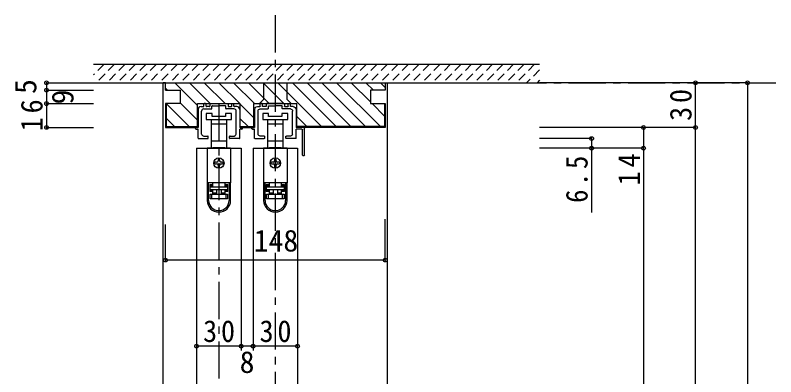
# Model space of a CAD drawing. Units: millimetres at full size, sheet at 1:5; some dimension numbers follow another scale. Extents: x -973 to 977, y -701 to 696.
# Drawn here: x -545 to -33, y -246 to -2 of the extents above; entities that cross this region are included whole.
import ezdxf
from ezdxf.enums import TextEntityAlignment as Align

# ---------------------------------------------------------------- set-up
doc = ezdxf.new("R2010")
doc.units = ezdxf.units.MM
doc.header["$LTSCALE"] = 5
doc.header["$PDMODE"] = 32
doc.header["$PDSIZE"] = 2.5
doc.linetypes.add('CHAIN1', pattern=[8, 5, -1, 1, -1])
doc.linetypes.add('DASHED1', pattern=[1.8, 1.2, -0.6])
for name, color, linetype in [('0-0_補助線', 3, 'Continuous'), ('0-1_通り芯', 4, 'CHAIN1'), ('0-3_仕上げ', 2, 'Continuous'), ('0-4_枠', 3, 'Continuous'), ('0-6_扉', 6, 'Continuous'), ('0-7_金物', 7, 'Continuous'), ('0-B_寸法', 7, 'Continuous'), ('0-C_ハッチ', 4, 'DASHED1')]:
    doc.layers.add(name, color=color, linetype=linetype)
doc.styles.add('ＭＳ ゴシック', font='')
doc.styles.get('ＭＳ ゴシック').set_extended_font_data('MS Gothic')

# ---------------------------------------------------------------- blocks, each defined once
blk = doc.blocks.new('下荷重(戸車)')
at = {"layer": '0-7_金物'}
for p, q in [((8.5, 37.107), (4.5, 37.107)), ((5.25, 30.107), (5.25, 33.107)), ((-5.25, 30.107), (0, 30.107)), ((0, 30.107), (5.25, 30.107)), ((5.25, 18.507), (5.25, 30.107)), ((0, 18.507), (-5.25, 18.507)), ((-5.25, 18.507), (-5.25, 14.107)), ((5.25, 18.507), (0, 18.507)), ((5.25, 14.107), (5.25, 18.507)), ((7.9, 13.807), (-7.9, 13.807)), ((-7.9, 13.807), (-7.9, -9.493)), ((-5.25, 14.107), (-4, 14.107)), ((-4, 14.107), (-4, 13.807)), ((4, 14.107), (-4, 14.107)), ((4, 14.107), (5.25, 14.107)), ((4, 13.807), (4, 14.107)), ((7.9, 13.807), (7.9, -9.493)), ((-0.5, 6.307), (-0.5, 5.307)), ((0.5, 5.307), (0.5, 6.307)), ((-1.5, 4.307), (-2.5, 4.307)), ((-2.5, 3.307), (-1.5, 3.307)), ((-0.5, 2.307), (-0.5, 1.307)), ((0.5, 1.307), (0.5, 2.307)), ((2.5, 4.307), (1.5, 4.307)), ((1.5, 3.307), (2.5, 3.307)), ((7.9, -9.493), (-7.9, -9.493)), ((-7.9, -9.493), (-7.9, -9.593)), ((-6.9, -9.593), (-7.9, -9.593)), ((-7.9, -9.593), (-7.9, -21.293)), ((-4.2, -9.593), (-6.9, -9.593)), ((-6.9, -21.293), (-6.9, -9.593)), ((-4.9, -9.593), (-4.9, -9.493)), ((-4.2, -9.593), (-4.2, -10.593)), ((-4, -11.693), (-4, -9.493)), ((4, -9.493), (4, -11.693)), ((6.9, -9.593), (4.2, -9.593)), ((4.2, -10.593), (4.2, -9.593)), ((4.9, -9.493), (4.9, -9.593)), ((6.9, -9.593), (6.9, -21.293)), ((7.9, -9.593), (6.9, -9.593)), ((7.9, -9.493), (7.9, -9.593)), ((7.9, -21.293), (7.9, -9.593)), ((-6.1, -10.593), (-6.1, -15.293)), ((-6.1, -10.593), (-4.2, -10.593)), ((-6.1, -14.293), (-4.2, -14.293)), ((-4.2, -15.293), (-6.1, -15.293)), ((-5.9, -11.693), (-5.9, -12.193)), ((-4, -11.693), (-5.9, -11.693)), ((-5.9, -12.193), (5.9, -12.193)), ((-5.9, -14.193), (-5.9, -12.193)), ((5.9, -14.193), (-5.9, -14.193)), ((-4.2, -14.293), (-4.2, -15.293)), ((-4.2, -15.293), (-4.2, -17.193)), ((-4, -16.193), (-4, -14.193)), ((-1.5, -14.193), (-1.5, -17.193)), ((1.5, -14.193), (1.5, -17.193)), ((5.9, -11.693), (4, -11.693)), ((4.2, -11.593), (4.2, -10.593)), ((4.2, -10.593), (6.1, -10.593)), ((6.1, -11.593), (4.2, -11.593)), ((6.1, -15.293), (4.2, -15.293)), ((4.2, -17.193), (4.2, -15.293)), ((5.9, -12.193), (5.9, -11.693)), ((5.9, -12.193), (5.9, -14.193)), ((6.1, -15.293), (6.1, -10.593)), ((-5.9, -17.193), (-4.9, -17.193)), ((-4.9, -17.193), (4.9, -17.193)), ((-4.9, -17.193), (-4.9, -20.193)), ((4.9, -20.193), (-4.9, -20.193)), ((1.5, -16.193), (4, -16.193)), ((4.9, -17.193), (5.9, -17.193)), ((5.9, -17.193), (5.9, -20.193))]:
    blk.add_line(p, q, dxfattribs=at)
for points in [[(-8.5, 33.107), (0, 33.107), (8.5, 33.107), (8.5, 37.107)], [(4.5, 37.107), (4.5, 35.107), (-4.5, 35.107), (-4.5, 37.107), (-8.5, 37.107), (-8.5, 33.107)], [(-5.25, 33.107), (-5.25, 30.107), (-5.25, 18.507)], [(-4.2, -10.593), (-4.2, -11.593), (-6.1, -11.593)], [(4, -14.193), (4, -16.193), (4, -17.193)], [(4.2, -15.293), (4.2, -14.293), (6.1, -14.293)], [(-4.9, -20.193), (-5.9, -20.193), (-5.9, -17.193)], [(-4, -17.193), (-4, -16.193), (-1.5, -16.193)], [(5.9, -20.193), (4.9, -20.193), (4.9, -17.193)]]:
    blk.add_lwpolyline(points, dxfattribs=at)
blk.add_circle((0, 3.807), 3.5, dxfattribs=at)
for centre, radius, start, end in [((-1.5, 5.307), 1, 270, 0), ((0, 6.307), 0.5, 90, 180), ((0, 6.307), 0.5, 0, 90), ((1.5, 5.307), 1, 180, 270), ((-2.5, 3.807), 0.5, 90, 180), ((-2.5, 3.807), 0.5, 180, 270), ((-1.5, 2.307), 1, 0, 90), ((0, 1.307), 0.5, 180, 270), ((0, 1.307), 0.5, 270, 0), ((1.5, 2.307), 1, 90, 180), ((2.5, 3.807), 0.5, 0, 90), ((2.5, 3.807), 0.5, 270, 0), ((0, -21.293), 7.9, 180, 0), ((0, -21.293), 6.9, 180, 0)]:
    blk.add_arc(centre, radius, start, end, dxfattribs=at)
blk = doc.blocks.new('02')
at = {"layer": '0-B_寸法'}
for p, q in [((-12, 6.623), (-10.45, 6.623)), ((-10.15, 6.923), (-10.15, 8.323)), ((-10.15, 5.123), (-4.95, 5.123)), ((-8.95, 8.623), (-9.85, 8.623)), ((-8.65, 6.923), (-8.65, 8.323)), ((-6.45, 6.623), (-8.35, 6.623)), ((-6.15, 8.323), (-6.15, 6.923)), ((-5.85, 8.623), (5.85, 8.623)), ((-4.65, 5.423), (-4.65, 6.823)), ((-4.35, 7.123), (-0.3, 7.123)), ((0, 7.423), (-0.3, 7.123)), ((0, 7.423), (0.3, 7.123)), ((4.35, 7.123), (0.3, 7.123)), ((4.65, 5.423), (4.65, 6.823)), ((10.15, 5.123), (4.95, 5.123)), ((6.15, 8.323), (6.15, 6.923)), ((6.45, 6.623), (8.35, 6.623)), ((8.65, 6.923), (8.65, 8.323)), ((8.95, 8.623), (9.85, 8.623)), ((10.15, 6.923), (10.15, 8.323)), ((12, 6.623), (10.45, 6.623)), ((-14, 4.623), (-14, -7.377)), ((-11.6, -11.949), (-11.6, 3.623)), ((11.6, -11.949), (11.6, 3.623)), ((14, 4.623), (14, -7.377)), ((-15.4, -7.377), (-14, -7.377)), ((-15.4, -8.577), (-14, -8.577)), ((-14, -14.577), (-14, -8.577)), ((15.4, -7.377), (14, -7.377)), ((15.4, -8.577), (14, -8.577)), ((14, -14.577), (14, -8.577)), ((-13.7, -14.877), (-7.45, -14.877)), ((-7.15, -14.577), (-7.15, -13.502)), ((7.15, -14.577), (7.15, -13.502)), ((13.7, -14.877), (7.45, -14.877))]:
    blk.add_line(p, q, dxfattribs=at)
for centre, radius, start, end in [((-12, 4.623), 2, 90, 180), ((-10.15, 3.623), 1.5, 90, 180), ((-10.45, 6.923), 0.3, 270, 0), ((-9.85, 8.323), 0.3, 90, 180), ((-8.95, 8.323), 0.3, 0, 90), ((-8.35, 6.923), 0.3, 180, 270), ((-6.45, 6.923), 0.3, 270, 0), ((-5.85, 8.323), 0.3, 90, 180), ((-4.95, 5.423), 0.3, 270, 0), ((-4.35, 6.823), 0.3, 90, 180), ((4.35, 6.823), 0.3, 0, 90), ((4.95, 5.423), 0.3, 180, 270), ((5.85, 8.323), 0.3, 0, 90), ((6.45, 6.923), 0.3, 180, 270), ((8.35, 6.923), 0.3, 270, 0), ((8.95, 8.323), 0.3, 90, 180), ((9.85, 8.323), 0.3, 0, 90), ((10.45, 6.923), 0.3, 180, 270), ((10.15, 3.623), 1.5, 0, 90), ((12, 4.623), 2, 0, 90), ((-15.4, -7.977), 0.6, 90, 180), ((-15.4, -7.977), 0.6, 180, 270), ((15.4, -7.977), 0.6, 0, 90), ((15.4, -7.977), 0.6, 270, 0), ((-13.7, -14.577), 0.3, 180, 270), ((-10.6, -11.949), 1, 180, 243.25632), ((-8.8, -8.377), 5, 243.25632, 284.75682), ((-7.45, -13.502), 0.3, 0, 104.75682), ((-7.45, -14.577), 0.3, 270, 0), ((7.45, -13.502), 0.3, 75.24318, 180), ((7.45, -14.577), 0.3, 180, 270), ((8.8, -8.377), 5, 255.24318, 296.74368), ((10.6, -11.949), 1, 296.74368, 0), ((13.7, -14.577), 0.3, 270, 0)]:
    blk.add_arc(centre, radius, start, end, dxfattribs=at)
blk = doc.blocks.new('03')
at = {"layer": '0-B_寸法'}
for p, q in [((-13.079, 5.476), (-13.079, -6.524)), ((-11.079, 7.476), (-9.529, 7.476)), ((-9.229, 7.776), (-9.229, 9.176)), ((-9.229, 5.976), (-4.029, 5.976)), ((-8.029, 9.476), (-8.929, 9.476)), ((-7.729, 7.776), (-7.729, 9.176)), ((-5.529, 7.476), (-7.429, 7.476)), ((-5.229, 9.176), (-5.229, 7.776)), ((-4.929, 9.476), (6.771, 9.476)), ((-3.729, 6.276), (-3.729, 7.676)), ((-3.429, 7.976), (0.621, 7.976)), ((0.921, 8.276), (0.621, 7.976)), ((0.921, 8.276), (1.221, 7.976)), ((5.271, 7.976), (1.221, 7.976)), ((5.571, 6.276), (5.571, 7.676)), ((11.071, 5.976), (5.871, 5.976)), ((7.071, 9.176), (7.071, 7.776)), ((7.371, 7.476), (9.271, 7.476)), ((9.571, 7.776), (9.571, 9.176)), ((9.871, 9.476), (10.771, 9.476)), ((11.071, 7.776), (11.071, 9.176)), ((12.921, 7.476), (11.371, 7.476)), ((14.921, 5.476), (14.921, -6.524)), ((-10.679, -11.096), (-10.679, 4.476)), ((12.521, -11.096), (12.521, 4.476)), ((-18.679, -25.124), (-18.679, -7.024)), ((-18.179, -6.524), (-13.079, -6.524)), ((-17.479, -25.124), (-17.479, -8.224)), ((-16.979, -7.724), (-13.079, -7.724)), ((-13.079, -13.724), (-13.079, -7.724)), ((16.321, -6.524), (14.921, -6.524)), ((16.321, -7.724), (14.921, -7.724)), ((14.921, -13.724), (14.921, -7.724)), ((-12.779, -14.024), (-6.529, -14.024)), ((-6.229, -13.724), (-6.229, -12.649)), ((8.071, -13.724), (8.071, -12.649)), ((14.621, -14.024), (8.371, -14.024))]:
    blk.add_line(p, q, dxfattribs=at)
for centre, radius, start, end in [((-11.079, 5.476), 2, 90, 180), ((-9.229, 4.476), 1.5, 90, 180), ((-9.529, 7.776), 0.3, 270, 0), ((-8.929, 9.176), 0.3, 90, 180), ((-8.029, 9.176), 0.3, 0, 90), ((-7.429, 7.776), 0.3, 180, 270), ((-5.529, 7.776), 0.3, 270, 0), ((-4.929, 9.176), 0.3, 90, 180), ((-4.029, 6.276), 0.3, 270, 0), ((-3.429, 7.676), 0.3, 90, 180), ((5.271, 7.676), 0.3, 0, 90), ((5.871, 6.276), 0.3, 180, 270), ((6.771, 9.176), 0.3, 0, 90), ((7.371, 7.776), 0.3, 180, 270), ((9.271, 7.776), 0.3, 270, 0), ((9.871, 9.176), 0.3, 90, 180), ((10.771, 9.176), 0.3, 0, 90), ((11.371, 7.776), 0.3, 180, 270), ((11.071, 4.476), 1.5, 0, 90), ((12.921, 5.476), 2, 0, 90), ((-18.179, -7.024), 0.5, 90, 180), ((-16.979, -8.224), 0.5, 90, 180), ((16.321, -7.124), 0.6, 0, 90), ((16.321, -7.124), 0.6, 270, 0), ((-12.779, -13.724), 0.3, 180, 270), ((-9.679, -11.096), 1, 180, 243.25632), ((-7.879, -7.524), 5, 243.25632, 284.75682), ((-6.529, -12.649), 0.3, 0, 104.75682), ((-6.529, -13.724), 0.3, 270, 0), ((8.371, -12.649), 0.3, 75.24318, 180), ((8.371, -13.724), 0.3, 180, 270), ((9.721, -7.524), 5, 255.24318, 296.74368), ((11.521, -11.096), 1, 296.74368, 0), ((14.621, -13.724), 0.3, 270, 0), ((-18.079, -25.124), 0.6, 180, 0)]:
    blk.add_arc(centre, radius, start, end, dxfattribs=at)

msp = doc.modelspace()

# ---------------------------------------------------------------- linework, layer by layer
at = {"layer": '0-0_補助線'}
for p, q in [((-393.947, -78), (-393.947, -62)), ((-355.947, -78), (-355.947, -62)), ((-393.947, -77.5), (-384.747, -77.5)), ((-393.947, -78), (-384.747, -78))]:
    msp.add_line(p, q, dxfattribs=at)
at = {"layer": '0-0_補助線', "color": 6}
for p, q in [((-423.347, -92), (-393.347, -92)), ((-385.347, -92), (-355.347, -92))]:
    msp.add_line(p, q, dxfattribs=at)
at = {"layer": '0-0_補助線'}
for points in [[(-422.747, -78), (-422.747, -62), (-393.947, -62)], [(-384.747, -78), (-384.747, -62), (-355.947, -62)]]:
    msp.add_lwpolyline(points, dxfattribs=at)
at = {"layer": '0-1_通り芯'}
for p, q in [((-370.347, -2.5), (-370.347, -577.5)), ((-492.847, -48), (-33.347, -48))]:
    msp.add_line(p, q, dxfattribs=at)
at = {"layer": '0-3_仕上げ'}
for p, q in [((-492.847, -35.5), (-192.347, -35.5)), ((-492.847, -48), (-192.347, -48)), ((-438.847, -48), (-422.847, -48)), ((-317.847, -48), (-301.847, -48))]:
    msp.add_line(p, q, dxfattribs=at)
at = {"layer": '0-4_枠', "color": 4}
for p, q in [((-444.347, -48), (-445.847, -48)), ((-445.847, -309.75), (-445.847, -48)), ((-296.347, -48), (-294.847, -48)), ((-294.847, -309.75), (-294.847, -48))]:
    msp.add_line(p, q, dxfattribs=at)
at = {"layer": '0-4_枠'}
for p, q in [((-444.347, -53), (-444.347, -48)), ((-444.347, -48), (-296.347, -48)), ((-378.099, -59.086), (-378.099, -48)), ((-362.599, -48), (-362.599, -59.086)), ((-296.347, -48), (-296.347, -53)), ((-380.949, -61.8), (-378.099, -59.086)), ((-362.599, -59.086), (-359.749, -61.8)), ((-443.847, -62), (-443.847, -77.5)), ((-296.847, -62), (-296.847, -77.5)), ((-296.347, -62), (-296.347, -78)), ((-444.347, -78), (-422.747, -78)), ((-443.847, -77.5), (-422.747, -77.5)), ((-296.847, -77.5), (-355.947, -77.5)), ((-296.347, -78), (-355.947, -78))]:
    msp.add_line(p, q, dxfattribs=at)
for points in [[(-444.347, -53), (-434.347, -53), (-434.347, -62), (-444.347, -62), (-444.347, -78)], [(-296.347, -53), (-306.347, -53), (-306.347, -62), (-296.347, -62)]]:
    msp.add_lwpolyline(points, dxfattribs=at)
at = {"layer": '0-6_扉'}
for p, q in [((-423.347, -92), (-423.347, -309.75)), ((-393.347, -92), (-393.347, -228.151)), ((-385.347, -92), (-385.347, -228.151)), ((-355.347, -92), (-355.347, -309.75))]:
    msp.add_line(p, q, dxfattribs=at)
at = {"layer": '0-B_寸法', "color": 4}
for p, q in [((-524.347, -48), (-524.347, -53)), ((-524.347, -48), (-492.847, -48)), ((-52.347, -48), (-192.347, -48)), ((-87.347, -552.5), (-87.347, -48)), ((-52.347, -48), (-52.347, -567.5)), ((-524.347, -53), (-524.347, -62)), ((-524.347, -53), (-492.847, -53)), ((-524.347, -62), (-524.347, -78)), ((-524.347, -62), (-492.847, -62)), ((-524.347, -78), (-492.847, -78)), ((-87.347, -78), (-192.347, -78)), ((-122.347, -78), (-122.347, -547.5)), ((-157.347, -85.5), (-192.347, -85.5)), ((-157.347, -85.5), (-157.347, -135.218)), ((-122.347, -92), (-192.347, -92)), ((-444.347, -167.304), (-444.347, -143.246)), ((-296.347, -167.304), (-296.347, -139.746)), ((-296.347, -167.304), (-444.347, -167.304)), ((-393.347, -225.151), (-423.347, -225.151)), ((-385.347, -225.151), (-393.347, -225.151)), ((-355.347, -225.151), (-385.347, -225.151))]:
    msp.add_line(p, q, dxfattribs=at)
at = {"layer": '0-B_寸法', "color": 4, "linetype": 'CHAIN1'}
msp.add_line((-408.347, -62), (-408.347, -567.5), dxfattribs=at)
at = {"layer": '0-B_寸法'}
for p in [(-524.347, -48), (-87.347, -48), (-52.347, -48), (-524.347, -53), (-524.347, -62), (-524.347, -78), (-122.347, -78), (-87.347, -78), (-157.347, -85.5), (-157.347, -92), (-122.347, -92), (-444.347, -167.304), (-296.347, -167.304), (-423.347, -225.151), (-393.347, -225.151), (-385.347, -225.151), (-355.347, -225.151)]:
    msp.add_point(p, dxfattribs=at)
at = {"layer": '0-C_ハッチ'}
for p, q in [((-485.636, -35.5), (-492.847, -42.711)), ((-478.565, -35.5), (-491.065, -48)), ((-471.494, -35.5), (-483.994, -48)), ((-464.423, -35.5), (-476.923, -48)), ((-457.352, -35.5), (-469.852, -48)), ((-450.281, -35.5), (-462.781, -48)), ((-443.21, -35.5), (-455.71, -48)), ((-436.138, -35.5), (-448.638, -48)), ((-429.067, -35.5), (-441.567, -48)), ((-421.996, -35.5), (-434.496, -48)), ((-414.925, -35.5), (-427.425, -48)), ((-407.854, -35.5), (-420.354, -48)), ((-400.783, -35.5), (-413.283, -48)), ((-393.712, -35.5), (-406.212, -48)), ((-386.641, -35.5), (-399.141, -48)), ((-379.57, -35.5), (-392.07, -48)), ((-372.499, -35.5), (-384.999, -48)), ((-365.428, -35.5), (-377.928, -48)), ((-358.357, -35.5), (-370.857, -48)), ((-351.286, -35.5), (-363.786, -48)), ((-344.215, -35.5), (-356.715, -48)), ((-337.144, -35.5), (-349.644, -48)), ((-330.072, -35.5), (-342.572, -48)), ((-323.001, -35.5), (-335.501, -48)), ((-315.93, -35.5), (-328.43, -48)), ((-308.859, -35.5), (-321.359, -48)), ((-301.788, -35.5), (-314.288, -48)), ((-294.717, -35.5), (-307.217, -48)), ((-287.646, -35.5), (-300.146, -48)), ((-280.575, -35.5), (-293.075, -48)), ((-273.504, -35.5), (-286.004, -48)), ((-266.433, -35.5), (-278.933, -48)), ((-259.362, -35.5), (-271.862, -48)), ((-252.291, -35.5), (-264.791, -48)), ((-245.22, -35.5), (-257.72, -48)), ((-238.149, -35.5), (-250.649, -48)), ((-231.078, -35.5), (-243.578, -48)), ((-224.006, -35.5), (-236.506, -48)), ((-216.935, -35.5), (-229.435, -48)), ((-209.864, -35.5), (-222.364, -48)), ((-202.793, -35.5), (-215.293, -48)), ((-195.722, -35.5), (-208.222, -48)), ((-192.347, -39.196), (-201.151, -48)), ((-192.347, -46.267), (-194.08, -48))]:
    msp.add_line(p, q, dxfattribs=at)
at = {"layer": '0-C_ハッチ', "linetype": 'Continuous'}
for p, q in [((-422.746, -63.255), (-438.001, -48)), ((-414.101, -62), (-428.101, -48)), ((-404.202, -62), (-418.202, -48)), ((-394.302, -62), (-408.302, -48)), ((-384.403, -62), (-398.403, -48)), ((-374.503, -62), (-388.503, -48)), ((-364.604, -62), (-378.604, -48)), ((-339.204, -77.5), (-368.704, -48)), ((-329.305, -77.5), (-358.805, -48)), ((-319.405, -77.5), (-348.905, -48)), ((-309.506, -77.5), (-339.006, -48)), ((-299.606, -77.5), (-329.106, -48)), ((-306.347, -60.86), (-319.207, -48)), ((-304.307, -53), (-309.307, -48)), ((-296.347, -51.061), (-299.408, -48)), ((-442.9, -53), (-444.347, -51.553)), ((-428.3, -77.5), (-443.8, -62)), ((-422.746, -73.154), (-434.347, -61.553)), ((-384.746, -71.556), (-393.946, -62.356)), ((-296.847, -70.36), (-305.207, -62)), ((-349.104, -77.5), (-355.946, -70.658)), ((-438.199, -77.5), (-443.847, -71.852)), ((-388.701, -77.5), (-393.945, -72.256))]:
    msp.add_line(p, q, dxfattribs=at)

# ---------------------------------------------------------------- block references
at = {"layer": '0-7_金物'}
for name, p in [('02', (-408.347, -70.623)), ('下荷重(戸車)', (-408.347, -105.807)), ('下荷重(戸車)', (-370.347, -105.807))]:
    msp.add_blockref(name, p, dxfattribs=at)
at = {"layer": '0-7_金物', "xscale": -1}
msp.add_blockref('03', (-369.426, -71.476), dxfattribs=at)

# ---------------------------------------------------------------- texts
at = {"layer": '0-B_寸法', "style": 'ＭＳ ゴシック'}
for s, p in [('5', (-526.847, -55.5)), ('9', (-501.847, -62.5))]:
    msp.add_text(s, height=14.66, rotation=90, dxfattribs=at).set_placement(p, align=Align.BOTTOM_LEFT)
for s, p in [('148', (-384.847, -165.921)), ('8', (-394.347, -247.651))]:
    msp.add_text(s, height=14.66, dxfattribs=at).set_placement(p, align=Align.BOTTOM_LEFT)
at = {"layer": '0-B_寸法', "char_height": 14.66, "attachment_point": 7, "rotation": 90, "style": 'ＭＳ ゴシック'}
for s, insert in [('\\T1.27;\\W0.95;30', (-89.847, -73.625)), ('\\T1.27;\\W0.95;16', (-526.847, -80.625)), ('\\T1.27;\\W0.95;14', (-124.847, -116.999)), ('\\T1.27;\\W0.9;6.5', (-159.847, -128.805))]:
    msp.add_mtext(s, dxfattribs=dict(at, insert=insert))
at = {"layer": '0-B_寸法', "char_height": 14.66, "attachment_point": 7, "style": 'ＭＳ ゴシック'}
for insert in [(-418.972, -222.651), (-380.972, -222.651)]:
    msp.add_mtext('\\T1.27;\\W0.95;30', dxfattribs=dict(at, insert=insert))

doc.saveas('drawing.dxf')
